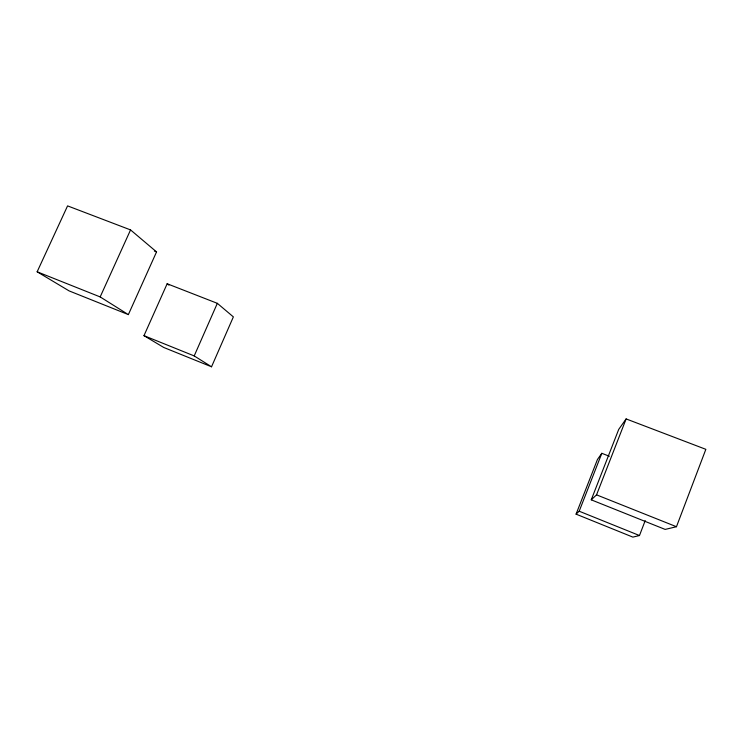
<?xml version="1.0" encoding="UTF-8"?>
<svg xmlns="http://www.w3.org/2000/svg" width="743" height="743" viewBox="0 0 743 743"><rect width="100%" height="100%" fill="white"/><g stroke="black" fill="none" stroke-linecap="round" stroke-linejoin="round"><path stroke-width="1.11" d="M676.464 526.722L705.85 449.329L626.126 418.922L618.724 429.389L591.252 499.835L665.161 529.415L676.464 526.722L596.545 494.847L591.252 499.835M609.344 456.239L601.821 453.304L597.456 459.48L576.076 514.147L632.878 537.115L639.482 535.536L645.212 520.583M576.076 514.147L579.187 511.212L601.821 453.304M596.545 494.847L626.126 418.922M211.532 366.791L233.367 316.889L217.337 303.33L167.156 283.752L143.975 335.66L163.739 347.473L211.532 366.791L194.202 355.916L143.975 335.66M194.202 355.916L217.337 303.33M128.363 314.614L156.55 251.905L130.554 229.912L67.576 205.885L37.15 271.789L69.118 290.903L128.363 314.614L100.175 296.921L37.15 271.789M100.175 296.921L130.554 229.912M154.395 251.069L156.55 251.905M579.187 511.212L639.482 535.536M167.156 283.752L168.912 285.126"/></g></svg>
